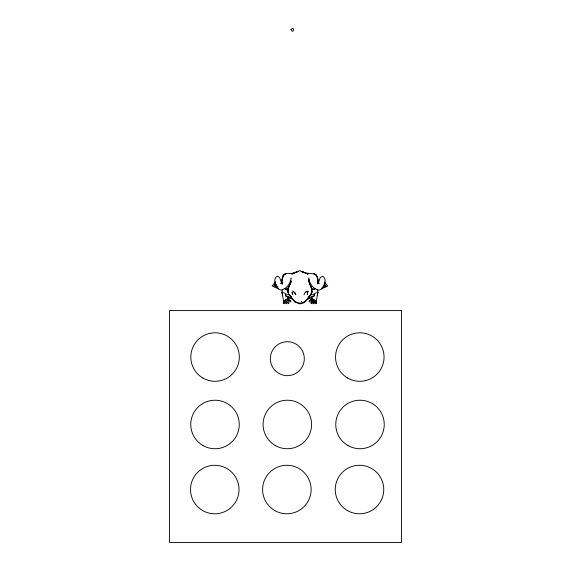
<?xml version="1.0" encoding="UTF-8"?>
<svg xmlns="http://www.w3.org/2000/svg" width="571" height="571" viewBox="0 0 571 571"><rect width="100%" height="100%" fill="white"/><g stroke="black" fill="none" stroke-linecap="round" stroke-linejoin="round"><path stroke-width="0.86" d="M291.003 277.856L290.996 279.29L290.989 278.926M308.897 278.983L308.89 281.339L308.99 280.853M321.53 288.519L321.544 288.127L322.151 288.912L322.444 287.827M276.764 286.699L276.864 287.82L276.285 288.041L275.872 287.399L276.671 284.979L276.585 285.543M323.129 286.763L323.036 287.905L323.6 288.098L324.014 287.463L323.514 286.599M317.497 290.032L317.89 292.195L316.477 300.275L316.434 303.672L315.178 303.408L315.891 300.746M317.84 283.444C318.197 280.247 317.904 276.45 315.442 274.094L305.442 272.974L301.131 271.475L301.652 271.668L299.946 270.561L291.788 274.101L296.692 271.924M317.797 283.773L317.919 282.402L318.033 283.708L319.196 283.287L318.432 283.651M290.925 280.026L289.997 284.501L291.124 281.21C289.597 285.479 286.385 290.182 288.962 294.7M315.87 301.053L315.663 300.396L313.922 303.779L313.386 303.722C311.98 303.18 315.014 300.881 313.208 302.958L314.514 299.654M282.395 289.975L282.003 292.138L283.416 300.21L283.459 303.608L284.708 303.351L283.994 300.689M307.205 294.579L307.348 293.815M313.194 296.692L311.366 297.241L314.071 295.964L314.4 294.35M275.415 282.452L274.744 283.58L275.529 281.867M314.328 300.888L313.743 302.202L314.45 300.482M291.039 29.564C293.351 35.017 295.236 25.602 291.074 29.442M318.19 283.616L320.26 277.47L322.665 276.2C327.404 279.098 324.421 286.578 321.016 289.426L318.704 290.196C314.064 288.962 310.588 285.243 309.346 280.682L309.211 281.196M284.015 300.996L284.23 300.339L285.971 303.722L286.499 303.665L286.942 303.115L285.436 300.425M277.684 287.027L277.292 288.448L278.22 288.74M313.265 299.125L312.765 300.603L311.095 302.694L313.144 299.846L310.824 303.015L311.109 303.494L311.609 303.651L314.414 300.096M310.924 294.764C313.508 290.239 310.296 285.543 308.768 281.275L311.894 289.411L311.687 292.488L312.28 291.488L310.91 293.465M307.591 292.944L307.733 292.538L307.369 294.636M289.718 285.165L287.991 289.354L288.198 292.431L287.613 291.431L288.526 292.745M276.164 284.429L275.265 287.156L274.515 287.377L273.88 286.706L275.722 284.208M289.618 285.264L286.935 289.297L285.985 289.226M314.071 295.964L314.25 295.628L313.315 296.627L309.511 297.491M304.022 294.857L304.686 293.023L306.534 291.331L307.583 291.217M275.422 281.988L272.139 286.021L273.316 286.456L275.044 284.108L274.658 284.465M305.528 292.737L306.534 291.331L308.704 291.631M311.987 298.847L312.308 298.405L309.018 301.06L309.118 301.702L309.518 301.931L310.481 300.867L313.101 299.582M291.046 297.477L291.895 298.44L291.524 298.84L290.232 298.155L288.869 298.29M308.197 297.184L310.681 294.971C303.308 305.956 296.57 305.728 289.212 294.914L291.688 297.127M308.119 297.341L310.681 294.971M313.493 289.568L315.577 288.569M310.167 300.482L312.13 298.947L309.268 300.988M313.215 289.59L314.849 288.555L313.857 289.154M285.5 274.023L283.295 275.386L282.581 276.971L281.938 279.976L282.045 283.38M316.405 292.616L312.544 294.807L310.574 294.579M286.235 273.566L283.295 275.386L284.444 274.037L286.235 273.566L291.467 273.552L297.991 271.596L296.335 272.082M313.9 289.29L313.236 289.647C310.81 287.441 309.596 284.287 309.075 281.11M309.66 298.212L308.361 298.897L307.99 298.483L304.136 302.723L299.946 303.893L294.95 302.138L291.895 298.44M312.865 289.468L314.557 288.655M289.311 294.515L287.349 294.75L283.48 292.559M284.315 288.512L286.035 289.097M309.582 298.24L311.024 298.348M292.302 291.16L293.351 291.274L295.207 292.959L295.871 294.8L293.351 291.274M290.382 297.434L286.585 296.599L285.636 295.571L286.571 296.57L288.519 297.184L286.571 296.57M303.551 272.139L301.895 271.66L308.097 274.159L303.194 271.989M286.621 299.068L290.375 301.873L290.767 301.645L290.867 301.003L289.604 300.26M281.46 283.587L280.689 283.23L281.853 283.651L281.967 282.345L282.153 284.401M285.329 288.598L287.027 289.411M314.814 274.258L313.65 273.623L316.591 275.443L315.392 274.58M290.618 300.931L287.755 298.89L289.804 300.474M287.356 290.011L285.043 288.498L287.07 290.018M324.142 283.673L326.569 286.514L327.747 286.078L324.471 282.045M285.372 299.597L288.276 303.586L288.776 303.437L288.983 302.794L286.785 299.525M289.212 294.914L291.131 296.692M290.682 281.139L290.539 280.618C289.297 285.186 285.828 288.897 281.189 290.139L278.876 289.369C275.465 286.521 272.481 279.041 277.22 276.136L279.626 277.413L281.703 283.559M287.948 298.911L288.348 299.347L287.584 298.348L287.898 298.79M324.478 282.509L325.142 283.637L324.499 282.538M290.282 280.775L291.117 282.181M324.164 284.265L325.934 287.085L324.813 287.449L324.107 285.086L324.464 285.964M301.624 301.374L301.331 301.474M285.486 294.286L285.814 295.906M285.471 300.032L285.557 300.831M309.097 281.546L308.882 277.92M281.995 280.125L281.881 281.36L283.359 275.301L281.995 280.125M315.92 300.632L315.72 302.209L315.92 300.632M283.573 302.052L283.43 303.122L283.573 302.052M317.89 292.195L317.319 295.528L317.89 292.195M277.813 286.985L277.485 287.841L277.813 286.985M292.152 292.473L292.516 294.579L292.152 292.473M308.918 298.505L308.404 298.783L308.918 298.505M401.434 310.588L169.566 310.588L169.566 542.45L401.434 542.45L401.434 310.588M291.488 298.726L290.967 298.447L291.488 298.726M317.176 276.971L316.534 275.358L317.704 278.748L317.176 276.971M282.574 295.471L282.003 292.138L282.574 295.471M317.897 280.19L317.64 278.477L318.004 281.417L317.897 280.19M316.462 303.194L316.32 302.109L316.455 303.18M284.165 302.152L283.965 300.574L284.165 302.152M275.322 370.693A16.98 16.98 0 0 0 303.729 363.077A16.98 16.98 0 0 0 282.938 342.286A16.98 16.98 0 0 0 275.322 370.693M347.375 510.538A24.26 24.26 0 0 0 383.762 489.533A24.26 24.26 0 0 0 347.375 468.527A24.26 24.26 0 0 0 347.375 510.538M274.73 510.538A24.26 24.26 0 0 0 311.116 489.533A24.26 24.26 0 0 0 274.73 468.527A24.26 24.26 0 0 0 274.73 510.538M202.641 510.538A24.26 24.26 0 0 0 239.028 489.533A24.26 24.26 0 0 0 202.641 468.527A24.26 24.26 0 0 0 202.641 510.538M347.875 445.48A24.26 24.26 0 0 0 384.254 424.474A24.26 24.26 0 0 0 347.875 403.469A24.26 24.26 0 0 0 347.875 445.48M275.201 445.48A24.26 24.26 0 0 0 311.588 424.474A24.26 24.26 0 0 0 275.201 403.469A24.26 24.26 0 0 0 275.201 445.48M202.883 445.48A24.26 24.26 0 0 0 239.27 424.474A24.26 24.26 0 0 0 202.883 403.469A24.26 24.26 0 0 0 202.883 445.48M347.682 378.059A24.26 24.26 0 0 0 384.062 357.053A24.26 24.26 0 0 0 347.682 336.041A24.26 24.26 0 0 0 347.682 378.059M202.948 378.059A24.26 24.26 0 0 0 239.328 357.053A24.26 24.26 0 0 0 202.948 336.041A24.26 24.26 0 0 0 202.948 378.059"/></g></svg>
